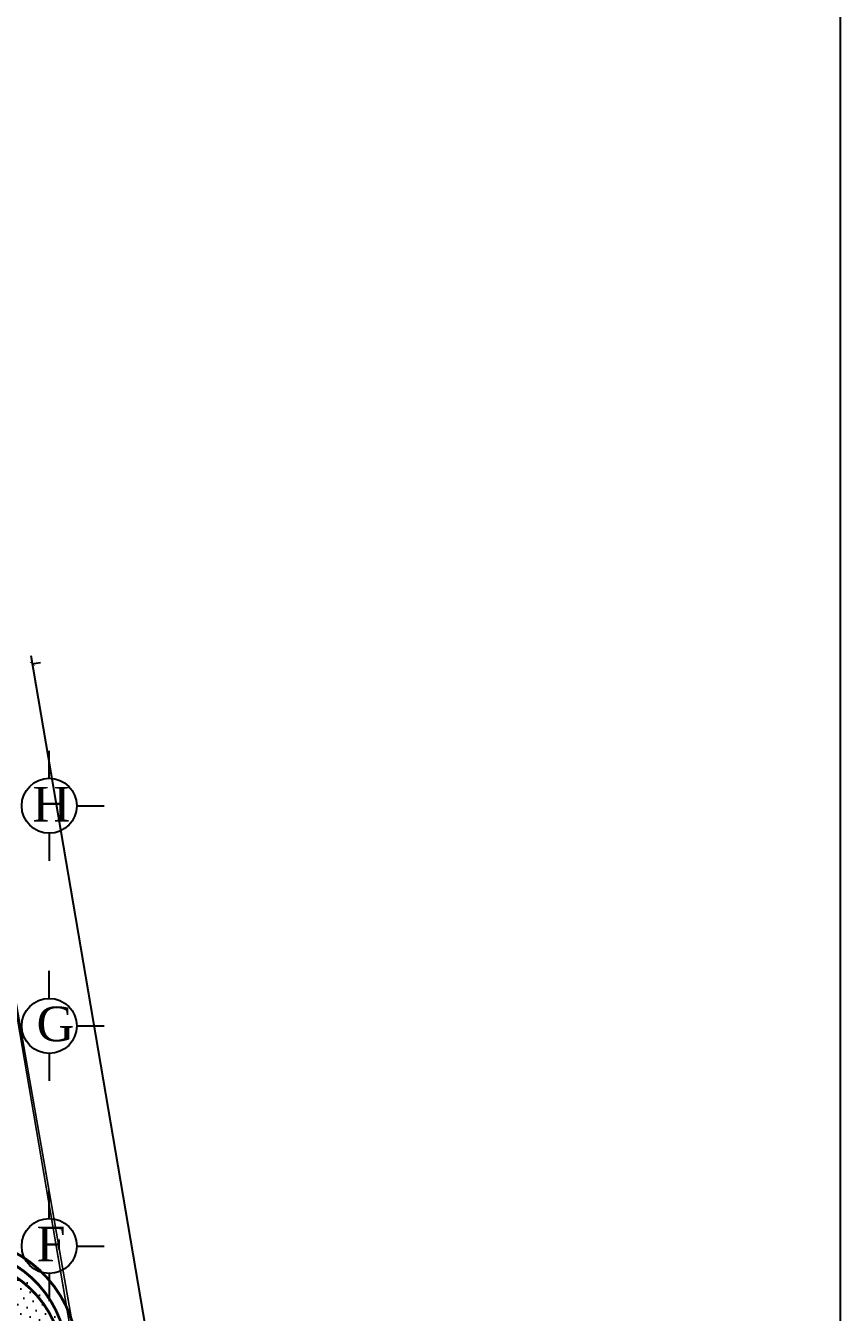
# Model space of a CAD drawing. Extents: x 250879 to 348495, y -51522 to -9360.
# Drawn here: x 309671 to 311151, y -21213 to -18875 of the extents above; entities that cross this region are included whole.
import ezdxf

# ---------------------------------------------------------------- set-up
doc = ezdxf.new("R2010")
doc.units = 0
doc.layers.get('0').update_dxf_attribs({"linetype": 'CONTINUOUS'})
doc.layers.get('DEFPOINTS').update_dxf_attribs({"color": 9, "linetype": 'CONTINUOUS'})
for name, color, linetype in [('AXIS', 1, 'CONTINUOUS'), ('FURNITURE', 4, 'CONTINUOUS'), ('TEXT', 3, 'CONTINUOUS'), ('WALL', 7, 'CONTINUOUS')]:
    doc.layers.add(name, color=color, linetype=linetype)
doc.styles.get("Standard").update_dxf_attribs({"font": 'sanss___.ttf', "height": 15})
doc.styles.add('style2', font='romantic.ttf', dxfattribs={"height": 50})
doc.dimstyles.new('STANDARD$0', dxfattribs={"dimscale": 0, "dimtxt": 12, "dimasz": 8, "dimexe": 15, "dimexo": 0.0625, "dimgap": 2, "dimtad": 1, "dimdec": 0, "dimzin": 0, "dimdsep": 46, "dimtxsty": 'Standard', "dimblk1": 'ARCHTICK', "dimblk2": 'ARCHTICK', "dimsah": 1, "dimcen": 0.09, "dimdle": 15, "dimclrd": 3, "dimclre": 3, "dimclrt": 3, "dimazin": 0, "dimtfac": 1, "dimtdec": 0, "dimtofl": 0, "dimtmove": 1, "dimatfit": 3, "dimldrblk": 'ARCHTICK', "dimfxl": 1.0455, "dimfxlon": 1, "dimtolj": 1, "dimtzin": 0, "dimarcsym": 0})

# ---------------------------------------------------------------- blocks, each defined once
blk = doc.blocks.new('_ARCHTICK')
at = {"color": 0, "linetype": 'ByBlock', "const_width": 0.15}
blk.add_lwpolyline([(-0.5, -0.5), (0.5, 0.5)], dxfattribs=at)
blk = doc.blocks.new('*D21')
at = {"layer": 'DEFPOINTS', "color": 0, "linetype": 'Continuous', "transparency": 16777216}
for p in [(159766.8, -32812.9), (159633.4, -32835.7), (160167.5, -35966.3)]:
    blk.add_point(p, dxfattribs=at)
at = {"layer": 'WALL', "color": 3, "linetype": 'Continuous', "lineweight": -2, "transparency": 16777216}
for p, q in [((160303.4, -35958.3), (159764.3, -32798.1)), ((159765.8, -32813.1), (159781.6, -32810.4)), ((160299.9, -35943.7), (160315.7, -35941))]:
    blk.add_line(p, q, dxfattribs=at)
at = {"layer": 'WALL', "color": 3, "linetype": 'Continuous', "lineweight": -2, "transparency": 16777216, "xscale": 8, "yscale": 8, "zscale": 8}
for p, rotation in [((159766.8, -32812.9), 99.68081920431923), ((160300.9, -35943.5), 279.6808192043192)]:
    blk.add_blockref('_ARCHTICK', p, dxfattribs=dict(at, rotation=rotation))
at = {"layer": 'WALL', "color": 3, "linetype": 'Continuous', "transparency": 16777216, "insert": (160043.5, -34376.6), "char_height": 15, "attachment_point": 5, "rotation": 279.6808}
blk.add_mtext('\\A1;3176', dxfattribs=at)
blk = doc.blocks.new('site77')
at = {"layer": 'WALL', "linetype": 'Continuous', "const_width": 3}
for points in [[(159633.4, -32835.7), (160181.6, -35967.1)], [(159633.4, -32835.7), (160167.5, -35966.3)]]:
    blk.add_lwpolyline(points, dxfattribs=at)
at = {"layer": 'WALL', "linetype": 'Continuous'}
dim = blk.add_aligned_dim(p1=(160167.5, -35966.3), p2=(159633.4, -32835.7), distance=-135.4, dimstyle='STANDARD$0', override={"dimscale": 1}, dxfattribs=at)
dim.commit()
dim.dimension.update_dxf_attribs({"geometry": '*D21', "text_midpoint": (160043.5, -34376.6)})

msp = doc.modelspace()

# ---------------------------------------------------------------- hatches: boundary and pattern name
at = {"layer": 'FURNITURE', "ltscale": 3}
h = msp.add_hatch(dxfattribs=at)
h.set_pattern_fill('DOTS', color=256, scale=10, angle=45, style=0)
h.paths.add_polyline_path([(309177.89641, -21125.63262), (308762.41953, -21125.63262), (308762.41953, -21265.09428), (308939.26833, -21265.09428), (309021.91811, -21216.45851), (309021.91811, -21265.09428), (309177.89641, -21265.09428)], flags=17)
h.paths.add_polyline_path([(309177.89641, -21265.09428), (309021.91811, -21265.09428), (309021.91811, -21313.73006), (308939.26833, -21265.09428), (308762.41953, -21265.09428), (308762.41953, -21467.83296), (309177.89641, -21467.83296)])
h.paths.add_polyline_path([(309202.89641, -21265.09428), (309177.89641, -21265.09428), (309177.89641, -21467.83296), (309202.89641, -21467.83296)])
h.paths.add_polyline_path([(309202.89641, -21107.66838), (309172.89641, -21107.66838), (309172.89641, -21092.83296), (308762.41953, -21092.83296), (308762.41953, -21125.63262), (309177.89641, -21125.63262), (309177.89641, -21265.09428), (309202.89641, -21265.09428)])
h.paths.add_polyline_path([(309545.73312, -21107.6715), (309233.71977, -21107.6715), (309232.89641, -21107.66838), (309202.89641, -21107.66838), (309202.89641, -21265.09428), (309345.0708, -21265.09428, -0.4142135624), (309545.0708, -21465.09428), (309545.0708, -21492.66838), (309663.31252, -21492.66838, -0.9977861785), (309763.31203, -21492.89), (309781.46005, -21492.89), (309742.69734, -21272.95699, 0.3639919777)])
h.paths.add_polyline_path([(309345.0708, -21265.09428), (309202.89641, -21265.09428), (309202.89641, -21467.83296), (309227.89641, -21467.83296, -0.1467971024), (309293.01773, -21492.66838), (309545.0708, -21492.66838), (309545.0708, -21465.09428, 0.4142135624)], flags=17)
h.paths.add_polyline_path([(309506.50885, -21312.95128), (309506.50885, -21272.71465), (309529.46153, -21272.71465), (309529.46153, -21312.95128)], flags=24)

# ---------------------------------------------------------------- linework, layer by layer
at = {"layer": 'AXIS'}
for p, q in [((309713.31203, -20242.89), (309713.31203, -20192.89)), ((309763.31203, -20292.89), (309813.31203, -20292.89)), ((309713.31203, -20342.89), (309713.31203, -20392.89)), ((309713.31203, -20642.89), (309713.31203, -20592.89)), ((309763.31203, -20692.89), (309813.31203, -20692.89)), ((309713.31203, -20742.89), (309713.31203, -20792.89)), ((309713.31203, -21042.89), (309713.31203, -20992.89)), ((309763.31203, -21092.89), (309813.31203, -21092.89)), ((309713.31203, -21142.89), (309713.31203, -21192.89))]:
    msp.add_line(p, q, dxfattribs=at)
for centre in [(309713.31203, -20292.89), (309713.31203, -20692.89), (309713.31203, -21092.89)]:
    msp.add_circle(centre, 50, dxfattribs=at)
at = {"layer": 'WALL', "linetype": 'Continuous'}
msp.add_lwpolyline([(260472.89313, -16380.03703), (311150.81778, -16380.03703), (311150.81778, -31242.63333), (260472.89313, -31242.63333)], close=True, dxfattribs=at)
at = {"layer": 'WALL', "linetype": 'Continuous', "ltscale": 3, "const_width": 5}
for points in [[(309837.89641, -22392.75067), (309837.89641, -22696.52513), (309837.89641, -21687.87161), (309762.39376, -21259.48242, 0.3639919777), (309545.73312, -21077.66838), (309232.89641, -21077.66838)], [(309817.89641, -22696.52513), (309817.89641, -21689.62373), (309742.69734, -21262.95699, 0.3639919777), (309545.73312, -21097.6715), (309233.71977, -21097.6715)]]:
    msp.add_lwpolyline(points, format="xyb", dxfattribs=at)
at = {"layer": 'WALL', "linetype": 'Continuous', "ltscale": 3}
msp.add_lwpolyline([(309221.59951, -23490.70422, 3, 3, 0), (309818.1121, -23119.21837, 5, 5, 0), (309812.03352, -21709.2358, 5, 5, 0), (309736.83445, -21282.56907, 5, 5, 0.3696651857), (309545.94881, -21116.24664, 5, 5, 0), (309232.87758, -21116.24664, 5, 5, 0)], format="xyseb", dxfattribs=at)

# ---------------------------------------------------------------- block references
at = {"layer": 'WALL', "linetype": 'Continuous'}
msp.add_blockref('site77', (149915.93692, 12778.02515), dxfattribs=at)

# ---------------------------------------------------------------- texts
at = {"layer": 'TEXT', "char_height": 63, "width": 240.4607, "attachment_point": 1, "style": 'style2'}
for s, insert in [('H', (309682.66471, -20258.49089)), ('G', (309690.22381, -20657.71826)), ('F', (309690.22381, -21057.71826))]:
    msp.add_mtext(s, dxfattribs=dict(at, insert=insert))

doc.saveas('drawing.dxf')
